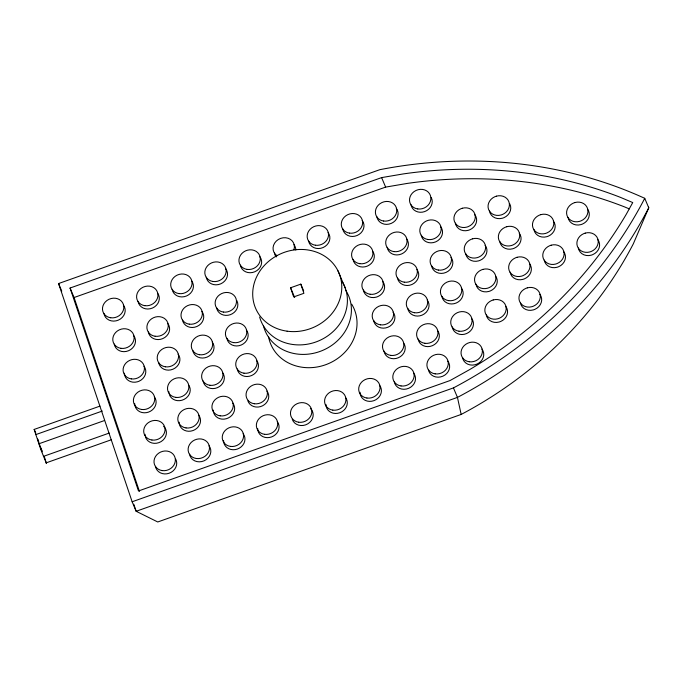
<?xml version="1.0" encoding="UTF-8"?>
<svg xmlns="http://www.w3.org/2000/svg" width="683" height="683" viewBox="0 0 683 683"><rect width="100%" height="100%" fill="white"/><g stroke="black" fill="none" stroke-linecap="round" stroke-linejoin="round"><path stroke-width="1.02" d="M99.94 406.12L34.15 429.436L40.809 449.551L46.453 463.518L46.282 462.69M58.567 283.547L379.868 169.666A427.609 380.662 -22.9 0 1 644.743 198.318L648.756 207.82L633.329 243.822A383.812 341.679 -22.9 0 1 461.153 414.444L157.756 521.974L136.156 511.277L132.143 501.774L58.567 283.547L61.769 291.146M70.067 288.03L381.618 177.606L403.32 173.917A418.551 372.602 -22.9 0 1 620.565 197.413L632.74 202.561L626.26 214.283A417.407 371.578 -22.9 0 1 469.366 369.759L450.063 380.542L138.495 490.975L70.067 288.03L74.08 297.523L139.443 491.384M74.08 297.523L385.63 187.099L407.333 183.411A418.551 372.602 -22.9 0 1 624.578 206.906L629.265 208.887M300.81 284.137L303.909 293.306L293.673 296.934L290.582 287.765L300.81 284.137L303.679 290.924M35.712 434.644L102.313 411.038M38.803 443.813L104.414 420.557M43.405 456.398L109.203 433.073M46.137 462.869L111.286 439.775M132.143 501.774L453.444 387.901A426.457 379.637 -22.9 0 0 644.743 198.318M648.526 207.137L648.756 207.82A426.457 379.637 -22.9 0 1 457.456 397.395L136.156 511.277L133.774 504.208M34.15 429.436L34.406 429.863M381.618 177.606L385.63 187.099M453.444 387.901L457.456 397.395L461.153 414.444M337.931 270.75L345.504 288.713M290.582 287.765L294.68 297.464M34.645 430.418L35.815 433.193M38.7 441.705L37.48 438.819L42.192 451.839M44.429 457.081L45.411 459.983M41.057 448.21L41.987 450.959M45.761 461.051L46.06 461.964M362.186 220.438A10.86 9.673 -22.9 0 1 357.166 235.481A10.86 9.673 -22.9 0 1 342.738 228.831M396.302 208.349A10.86 9.673 -22.9 0 1 391.282 223.392A10.86 9.673 -22.9 0 1 376.854 216.742M431.212 197.472A10.86 9.673 -22.9 0 1 424.647 211.593A10.86 9.673 -22.9 0 1 410.97 204.644M474.839 214.727A10.86 9.673 -22.9 0 1 469.819 229.77L468.29 230.316A10.86 9.673 -22.9 0 1 455.39 223.119M372.5 251.002A10.86 9.673 -22.9 0 1 367.471 266.046A10.86 9.673 -22.9 0 1 353.043 259.395M406.607 238.913A10.86 9.673 -22.9 0 1 401.587 253.956A10.86 9.673 -22.9 0 1 387.159 247.306M382.804 281.567A10.86 9.673 -22.9 0 1 377.784 296.61L376.248 297.148A10.86 9.673 -22.9 0 1 363.347 289.959M485.143 245.291A10.86 9.673 -22.9 0 1 480.123 260.334L478.595 260.88A10.86 9.673 -22.9 0 1 465.695 253.683M416.92 269.478A10.86 9.673 -22.9 0 1 411.892 284.521A10.86 9.673 -22.9 0 1 397.463 277.87M393.109 312.131A10.86 9.673 -22.9 0 1 388.089 327.174A10.86 9.673 -22.9 0 1 373.661 320.523M495.448 275.855A10.86 9.673 -22.9 0 1 490.428 290.898L488.9 291.436A10.86 9.673 -22.9 0 1 476 284.248M427.225 300.042A10.86 9.673 -22.9 0 1 422.205 315.085A10.86 9.673 -22.9 0 1 407.768 308.426M461.341 287.944A10.86 9.673 -22.9 0 1 456.312 302.987A10.86 9.673 -22.9 0 1 441.884 296.337M403.414 342.695A10.86 9.673 -22.9 0 1 398.394 357.738A10.86 9.673 -22.9 0 1 383.966 351.088M437.53 330.606A10.86 9.673 -22.9 0 1 432.51 345.641A10.86 9.673 -22.9 0 1 418.081 338.99M481.95 349.073A10.86 9.673 -22.9 0 1 476.93 364.116A10.86 9.673 -22.9 0 1 462.502 357.465M413.719 373.26A10.86 9.673 -22.9 0 1 408.699 388.303A10.86 9.673 -22.9 0 1 394.27 381.652M447.835 361.17A10.86 9.673 -22.9 0 1 442.815 376.205A10.86 9.673 -22.9 0 1 428.386 369.554M471.646 318.509A10.86 9.673 -22.9 0 1 466.617 333.552A10.86 9.673 -22.9 0 1 452.189 326.901M529.564 263.766A10.86 9.673 -22.9 0 1 524.544 278.809L523.016 279.347A10.86 9.673 -22.9 0 1 510.116 272.158M539.869 294.33A10.86 9.673 -22.9 0 1 534.849 309.373L533.321 309.911A10.86 9.673 -22.9 0 1 520.42 302.714M519.259 233.202A10.86 9.673 -22.9 0 1 514.239 248.245L512.711 248.783A10.86 9.673 -22.9 0 1 499.811 241.594M509.749 203.85A10.86 9.673 -22.9 0 1 503.934 217.681L502.406 218.219A10.86 9.673 -22.9 0 1 489.506 211.03M563.68 251.677A10.86 9.673 -22.9 0 1 558.66 266.712L557.132 267.258A10.86 9.673 -22.9 0 1 544.231 260.061M587.491 209.015A10.86 9.673 -22.9 0 1 582.471 224.058L580.943 224.605A10.86 9.673 -22.9 0 1 568.043 217.407M597.796 239.579A10.86 9.673 -22.9 0 1 592.776 254.622L591.247 255.169A10.86 9.673 -22.9 0 1 578.347 247.972M553.375 221.113A10.86 9.673 -22.9 0 1 548.355 236.147L546.827 236.694A10.86 9.673 -22.9 0 1 533.927 229.497M222.53 372.594A10.86 9.673 -22.9 0 1 217.51 387.628A10.86 9.673 -22.9 0 1 203.082 380.977M243.139 433.714A10.86 9.673 -22.9 0 1 237.368 449.055A10.86 9.673 -22.9 0 1 223.58 440.646M178.109 354.118A10.86 9.673 -22.9 0 1 173.089 369.161A10.86 9.673 -22.9 0 1 158.661 362.511M154.298 396.772A10.86 9.673 -22.9 0 1 148.527 412.114A10.86 9.673 -22.9 0 1 134.739 403.704M201.92 311.465A10.86 9.673 -22.9 0 1 196.9 326.508A10.86 9.673 -22.9 0 1 182.472 319.849M163.613 426.26A10.86 9.673 -22.9 0 1 161.026 441.636A10.86 9.673 -22.9 0 1 145.505 437.137M145.155 435.728A10.86 9.673 -22.9 0 1 145.044 434.268M143.993 366.208A10.86 9.673 -22.9 0 1 138.973 381.251L137.445 381.797A10.86 9.673 -22.9 0 1 124.434 373.14M157.5 292.99A10.86 9.673 -22.9 0 1 152.48 308.033A10.86 9.673 -22.9 0 1 138.051 301.382M123.384 305.079A10.86 9.673 -22.9 0 1 118.364 320.122A10.86 9.673 -22.9 0 1 103.936 313.471M209.024 445.811A10.86 9.673 -22.9 0 1 204.004 460.846A10.86 9.673 -22.9 0 1 189.575 454.195M212.225 342.029A10.86 9.673 -22.9 0 1 207.205 357.064A10.86 9.673 -22.9 0 1 192.777 350.413M232.835 403.149A10.86 9.673 -22.9 0 1 228.549 417.851A10.86 9.673 -22.9 0 1 213.736 412.95M213.386 411.542A10.86 9.673 -22.9 0 1 213.275 410.09M175.702 459.113A10.86 9.673 -22.9 0 1 169.136 473.242A10.86 9.673 -22.9 0 1 155.459 466.293M167.805 323.554A10.86 9.673 -22.9 0 1 162.785 338.597A10.86 9.673 -22.9 0 1 148.356 331.947M191.616 280.901A10.86 9.673 -22.9 0 1 186.596 295.944A10.86 9.673 -22.9 0 1 172.167 289.285M198.719 415.247A10.86 9.673 -22.9 0 1 192.947 430.58A10.86 9.673 -22.9 0 1 179.159 422.179M133.689 335.643A10.86 9.673 -22.9 0 1 128.669 350.686A10.86 9.673 -22.9 0 1 114.24 344.036M277.255 421.624A10.86 9.673 -22.9 0 1 271.475 436.966A10.86 9.673 -22.9 0 1 257.696 428.557M266.951 391.06A10.86 9.673 -22.9 0 1 262.665 405.753A10.86 9.673 -22.9 0 1 247.852 400.861M236.83 300.588A10.86 9.673 -22.9 0 1 230.256 314.709A10.86 9.673 -22.9 0 1 216.588 307.76M256.646 360.496A10.86 9.673 -22.9 0 1 251.626 375.539A10.86 9.673 -22.9 0 1 237.197 368.888M225.731 268.812A10.86 9.673 -22.9 0 1 220.711 283.846A10.86 9.673 -22.9 0 1 206.283 277.196M246.341 329.932A10.86 9.673 -22.9 0 1 241.321 344.975A10.86 9.673 -22.9 0 1 226.893 338.324M379.603 385.349A10.86 9.673 -22.9 0 1 373.823 400.69A10.86 9.673 -22.9 0 1 360.043 392.281M345.487 397.446A10.86 9.673 -22.9 0 1 339.707 412.78A10.86 9.673 -22.9 0 1 325.928 404.379M310.381 408.46A10.86 9.673 -22.9 0 1 307.794 423.836A10.86 9.673 -22.9 0 1 292.273 419.328M259.847 256.714A10.86 9.673 -22.9 0 1 254.827 271.757A10.86 9.673 -22.9 0 1 240.399 265.106M328.079 232.536A10.86 9.673 -22.9 0 1 323.05 247.57A10.86 9.673 -22.9 0 1 308.622 240.92M277.016 255.724A10.86 9.673 -22.9 0 1 274.634 243.088A10.86 9.673 -22.9 0 1 288.183 238.29A10.86 9.673 -22.9 0 1 293.929 249.73M293.963 244.625A10.86 9.673 -22.9 0 1 295.782 250.029M276.222 256.962A10.86 9.673 -22.9 0 1 274.506 253.017M440.723 226.824A10.86 9.673 -22.9 0 1 435.703 241.859A10.86 9.673 -22.9 0 1 421.274 235.208M505.762 306.419A10.86 9.673 -22.9 0 1 500.733 321.462L499.205 322A10.86 9.673 -22.9 0 1 486.305 314.812M351.702 304.183A45.266 40.297 -22.9 0 1 326.969 364.235A45.266 40.297 -22.9 0 1 268.564 336.83M451.028 257.389A10.86 9.673 -22.9 0 1 446.008 272.423A10.86 9.673 -22.9 0 1 431.579 265.772M188.414 384.683A10.86 9.673 -22.9 0 1 184.128 399.376A10.86 9.673 -22.9 0 1 169.316 394.475M168.966 393.075A10.86 9.673 -22.9 0 1 168.855 391.615M342.593 282.267A45.266 40.297 -22.9 0 1 318.389 341.013A45.266 40.297 -22.9 0 1 259.625 317.006M345.538 290.027A45.266 40.297 -22.9 0 1 322.931 350.285A45.266 40.297 -22.9 0 1 263.373 325.518M462.289 208.255L460.76 208.793A10.86 9.673 -22.9 0 0 454.374 221.301A10.86 9.673 -22.9 0 0 466.924 227.08L468.453 226.543A10.86 9.673 -22.9 0 0 474.847 214.044A10.86 9.673 -22.9 0 0 462.289 208.255M496.404 196.166L494.876 196.704A10.86 9.673 -22.9 0 0 488.49 209.203A10.86 9.673 -22.9 0 0 501.04 214.991L502.568 214.453A10.86 9.673 -22.9 0 0 508.955 201.955A10.86 9.673 -22.9 0 0 496.404 196.166M472.593 238.819L471.065 239.357A10.86 9.673 -22.9 0 0 464.679 251.865A10.86 9.673 -22.9 0 0 477.229 257.645L478.766 257.107A10.86 9.673 -22.9 0 0 485.152 244.608A10.86 9.673 -22.9 0 0 472.593 238.819M506.709 226.73L505.181 227.268A10.86 9.673 -22.9 0 0 498.795 239.767A10.86 9.673 -22.9 0 0 511.345 245.556L512.873 245.018A10.86 9.673 -22.9 0 0 519.268 232.51A10.86 9.673 -22.9 0 0 506.709 226.73M540.825 214.633L539.297 215.179A10.86 9.673 -22.9 0 0 532.911 227.678A10.86 9.673 -22.9 0 0 545.461 233.466L546.989 232.92A10.86 9.673 -22.9 0 0 553.375 220.421A10.86 9.673 -22.9 0 0 540.825 214.633M574.941 202.544L573.413 203.09A10.86 9.673 -22.9 0 0 567.027 215.589A10.86 9.673 -22.9 0 0 579.577 221.369L581.105 220.831A10.86 9.673 -22.9 0 0 587.491 208.332A10.86 9.673 -22.9 0 0 574.941 202.544M482.898 269.384L481.37 269.922A10.86 9.673 -22.9 0 0 474.984 282.421A10.86 9.673 -22.9 0 0 487.534 288.209L489.071 287.671A10.86 9.673 -22.9 0 0 495.457 275.172A10.86 9.673 -22.9 0 0 482.898 269.384M517.014 257.295L515.486 257.832A10.86 9.673 -22.9 0 0 509.1 270.331A10.86 9.673 -22.9 0 0 521.65 276.12L523.178 275.573A10.86 9.673 -22.9 0 0 529.573 263.075A10.86 9.673 -22.9 0 0 517.014 257.295M551.13 245.197L549.602 245.743A10.86 9.673 -22.9 0 0 543.216 258.242A10.86 9.673 -22.9 0 0 555.766 264.031L557.294 263.484A10.86 9.673 -22.9 0 0 563.68 250.985A10.86 9.673 -22.9 0 0 551.13 245.197M585.246 233.108L583.717 233.646A10.86 9.673 -22.9 0 0 577.331 246.153A10.86 9.673 -22.9 0 0 589.881 251.933L591.41 251.395A10.86 9.673 -22.9 0 0 597.796 238.896A10.86 9.673 -22.9 0 0 585.246 233.108M493.203 299.948L491.675 300.486A10.86 9.673 -22.9 0 0 485.289 312.985A10.86 9.673 -22.9 0 0 497.839 318.773L499.375 318.235A10.86 9.673 -22.9 0 0 505.762 305.736A10.86 9.673 -22.9 0 0 493.203 299.948M527.319 287.85L525.79 288.397A10.86 9.673 -22.9 0 0 519.404 300.896A10.86 9.673 -22.9 0 0 531.955 306.684L533.491 306.138A10.86 9.673 -22.9 0 0 539.877 293.639A10.86 9.673 -22.9 0 0 527.319 287.85M287.073 331.178A45.266 40.297 -22.9 0 0 339.886 275.42A45.266 40.297 -22.9 0 0 264.765 265.004A45.266 40.297 -22.9 0 0 287.073 331.178M349.517 233.134A10.86 9.673 -22.9 0 0 362.195 219.755A10.86 9.673 -22.9 0 0 344.164 217.254A10.86 9.673 -22.9 0 0 349.517 233.134M359.821 263.698A10.86 9.673 -22.9 0 0 372.5 250.32A10.86 9.673 -22.9 0 0 354.468 247.818A10.86 9.673 -22.9 0 0 359.821 263.698M370.126 294.262A10.86 9.673 -22.9 0 0 382.804 280.884A10.86 9.673 -22.9 0 0 364.773 278.382A10.86 9.673 -22.9 0 0 370.126 294.262M380.431 324.826A10.86 9.673 -22.9 0 0 393.109 311.448A10.86 9.673 -22.9 0 0 375.078 308.947A10.86 9.673 -22.9 0 0 380.431 324.826M458.967 331.204A10.86 9.673 -22.9 0 0 471.646 317.826A10.86 9.673 -22.9 0 0 453.614 315.324A10.86 9.673 -22.9 0 0 458.967 331.204M390.736 355.391A10.86 9.673 -22.9 0 0 403.414 342.004A10.86 9.673 -22.9 0 0 385.383 339.511A10.86 9.673 -22.9 0 0 390.736 355.391M401.041 385.955A10.86 9.673 -22.9 0 0 413.719 372.568A10.86 9.673 -22.9 0 0 395.688 370.075A10.86 9.673 -22.9 0 0 401.041 385.955M383.633 221.044A10.86 9.673 -22.9 0 0 396.311 207.666A10.86 9.673 -22.9 0 0 378.28 205.165A10.86 9.673 -22.9 0 0 383.633 221.044M417.748 208.955A10.86 9.673 -22.9 0 0 430.427 195.569A10.86 9.673 -22.9 0 0 412.395 193.067A10.86 9.673 -22.9 0 0 417.748 208.955M393.937 251.609A10.86 9.673 -22.9 0 0 406.616 238.222A10.86 9.673 -22.9 0 0 388.584 235.729A10.86 9.673 -22.9 0 0 393.937 251.609M428.053 239.52A10.86 9.673 -22.9 0 0 440.731 226.133A10.86 9.673 -22.9 0 0 422.7 223.631A10.86 9.673 -22.9 0 0 428.053 239.52M404.242 282.173A10.86 9.673 -22.9 0 0 416.92 268.786A10.86 9.673 -22.9 0 0 398.889 266.293A10.86 9.673 -22.9 0 0 404.242 282.173M438.358 270.075A10.86 9.673 -22.9 0 0 451.036 256.697A10.86 9.673 -22.9 0 0 433.005 254.196A10.86 9.673 -22.9 0 0 438.358 270.075M414.547 312.737A10.86 9.673 -22.9 0 0 427.225 299.35A10.86 9.673 -22.9 0 0 409.194 296.849A10.86 9.673 -22.9 0 0 414.547 312.737M448.663 300.64A10.86 9.673 -22.9 0 0 461.341 287.261A10.86 9.673 -22.9 0 0 443.31 284.76A10.86 9.673 -22.9 0 0 448.663 300.64M424.852 343.301A10.86 9.673 -22.9 0 0 437.53 329.915A10.86 9.673 -22.9 0 0 419.499 327.413A10.86 9.673 -22.9 0 0 424.852 343.301M435.156 373.866A10.86 9.673 -22.9 0 0 447.835 360.479A10.86 9.673 -22.9 0 0 429.803 357.977A10.86 9.673 -22.9 0 0 435.156 373.866M469.272 361.768A10.86 9.673 -22.9 0 0 481.95 348.39A10.86 9.673 -22.9 0 0 463.919 345.888A10.86 9.673 -22.9 0 0 469.272 361.768M155.135 336.249A10.86 9.673 -22.9 0 0 167.805 322.863A10.86 9.673 -22.9 0 0 149.773 320.37A10.86 9.673 -22.9 0 0 155.135 336.249M175.744 397.378A10.86 9.673 -22.9 0 0 188.414 383.991A10.86 9.673 -22.9 0 0 170.391 381.498A10.86 9.673 -22.9 0 0 175.744 397.378M230.47 446.409A10.86 9.673 -22.9 0 0 243.139 433.031A10.86 9.673 -22.9 0 0 225.117 430.529A10.86 9.673 -22.9 0 0 230.47 446.409M165.44 366.814A10.86 9.673 -22.9 0 0 178.109 353.427A10.86 9.673 -22.9 0 0 160.087 350.934A10.86 9.673 -22.9 0 0 165.44 366.814M199.556 354.725A10.86 9.673 -22.9 0 0 212.225 341.338A10.86 9.673 -22.9 0 0 194.194 338.836A10.86 9.673 -22.9 0 0 199.556 354.725M189.251 324.16A10.86 9.673 -22.9 0 0 201.92 310.774A10.86 9.673 -22.9 0 0 183.889 308.272A10.86 9.673 -22.9 0 0 189.251 324.16M141.629 409.467A10.86 9.673 -22.9 0 0 154.298 396.089A10.86 9.673 -22.9 0 0 136.276 393.587A10.86 9.673 -22.9 0 0 141.629 409.467M220.165 415.845A10.86 9.673 -22.9 0 0 232.835 402.466A10.86 9.673 -22.9 0 0 214.812 399.965A10.86 9.673 -22.9 0 0 220.165 415.845M151.933 440.031A10.86 9.673 -22.9 0 0 164.612 426.653A10.86 9.673 -22.9 0 0 146.58 424.152A10.86 9.673 -22.9 0 0 151.933 440.031M131.324 378.903A10.86 9.673 -22.9 0 0 143.993 365.525A10.86 9.673 -22.9 0 0 125.971 363.023A10.86 9.673 -22.9 0 0 131.324 378.903M196.354 458.506A10.86 9.673 -22.9 0 0 209.032 445.12A10.86 9.673 -22.9 0 0 191.001 442.618A10.86 9.673 -22.9 0 0 196.354 458.506M144.83 305.685A10.86 9.673 -22.9 0 0 157.5 292.307A10.86 9.673 -22.9 0 0 139.469 289.805A10.86 9.673 -22.9 0 0 144.83 305.685M110.714 317.774A10.86 9.673 -22.9 0 0 123.384 304.396A10.86 9.673 -22.9 0 0 105.361 301.895A10.86 9.673 -22.9 0 0 110.714 317.774M162.238 470.596A10.86 9.673 -22.9 0 0 174.916 457.209A10.86 9.673 -22.9 0 0 156.885 454.716A10.86 9.673 -22.9 0 0 162.238 470.596M178.946 293.596A10.86 9.673 -22.9 0 0 191.616 280.209A10.86 9.673 -22.9 0 0 173.584 277.716A10.86 9.673 -22.9 0 0 178.946 293.596M209.86 385.28A10.86 9.673 -22.9 0 0 222.53 371.902A10.86 9.673 -22.9 0 0 204.507 369.401A10.86 9.673 -22.9 0 0 209.86 385.28M186.049 427.942A10.86 9.673 -22.9 0 0 198.719 414.555A10.86 9.673 -22.9 0 0 180.696 412.054A10.86 9.673 -22.9 0 0 186.049 427.942M121.019 348.339A10.86 9.673 -22.9 0 0 133.689 334.96A10.86 9.673 -22.9 0 0 115.666 332.459A10.86 9.673 -22.9 0 0 121.019 348.339M264.586 434.32A10.86 9.673 -22.9 0 0 277.255 420.941A10.86 9.673 -22.9 0 0 259.233 418.44A10.86 9.673 -22.9 0 0 264.586 434.32M223.367 312.063A10.86 9.673 -22.9 0 0 236.036 298.684A10.86 9.673 -22.9 0 0 218.005 296.183A10.86 9.673 -22.9 0 0 223.367 312.063M254.281 403.755A10.86 9.673 -22.9 0 0 266.951 390.377A10.86 9.673 -22.9 0 0 248.928 387.876A10.86 9.673 -22.9 0 0 254.281 403.755M213.053 281.498A10.86 9.673 -22.9 0 0 225.731 268.12A10.86 9.673 -22.9 0 0 207.7 265.619A10.86 9.673 -22.9 0 0 213.053 281.498M233.671 342.627A10.86 9.673 -22.9 0 0 246.341 329.249A10.86 9.673 -22.9 0 0 228.31 326.747A10.86 9.673 -22.9 0 0 233.671 342.627M243.976 373.191A10.86 9.673 -22.9 0 0 256.646 359.813A10.86 9.673 -22.9 0 0 238.615 357.311A10.86 9.673 -22.9 0 0 243.976 373.191M366.933 398.044A10.86 9.673 -22.9 0 0 379.603 384.666A10.86 9.673 -22.9 0 0 361.572 382.164A10.86 9.673 -22.9 0 0 366.933 398.044M332.817 410.133A10.86 9.673 -22.9 0 0 345.487 396.755A10.86 9.673 -22.9 0 0 327.456 394.253A10.86 9.673 -22.9 0 0 332.817 410.133M298.702 422.231A10.86 9.673 -22.9 0 0 311.371 408.844A10.86 9.673 -22.9 0 0 293.349 406.351A10.86 9.673 -22.9 0 0 298.702 422.231M315.401 245.231A10.86 9.673 -22.9 0 0 328.079 231.844A10.86 9.673 -22.9 0 0 310.048 229.343A10.86 9.673 -22.9 0 0 315.401 245.231M247.169 269.409A10.86 9.673 -22.9 0 0 259.847 256.031A10.86 9.673 -22.9 0 0 241.816 253.53A10.86 9.673 -22.9 0 0 247.169 269.409"/></g></svg>
